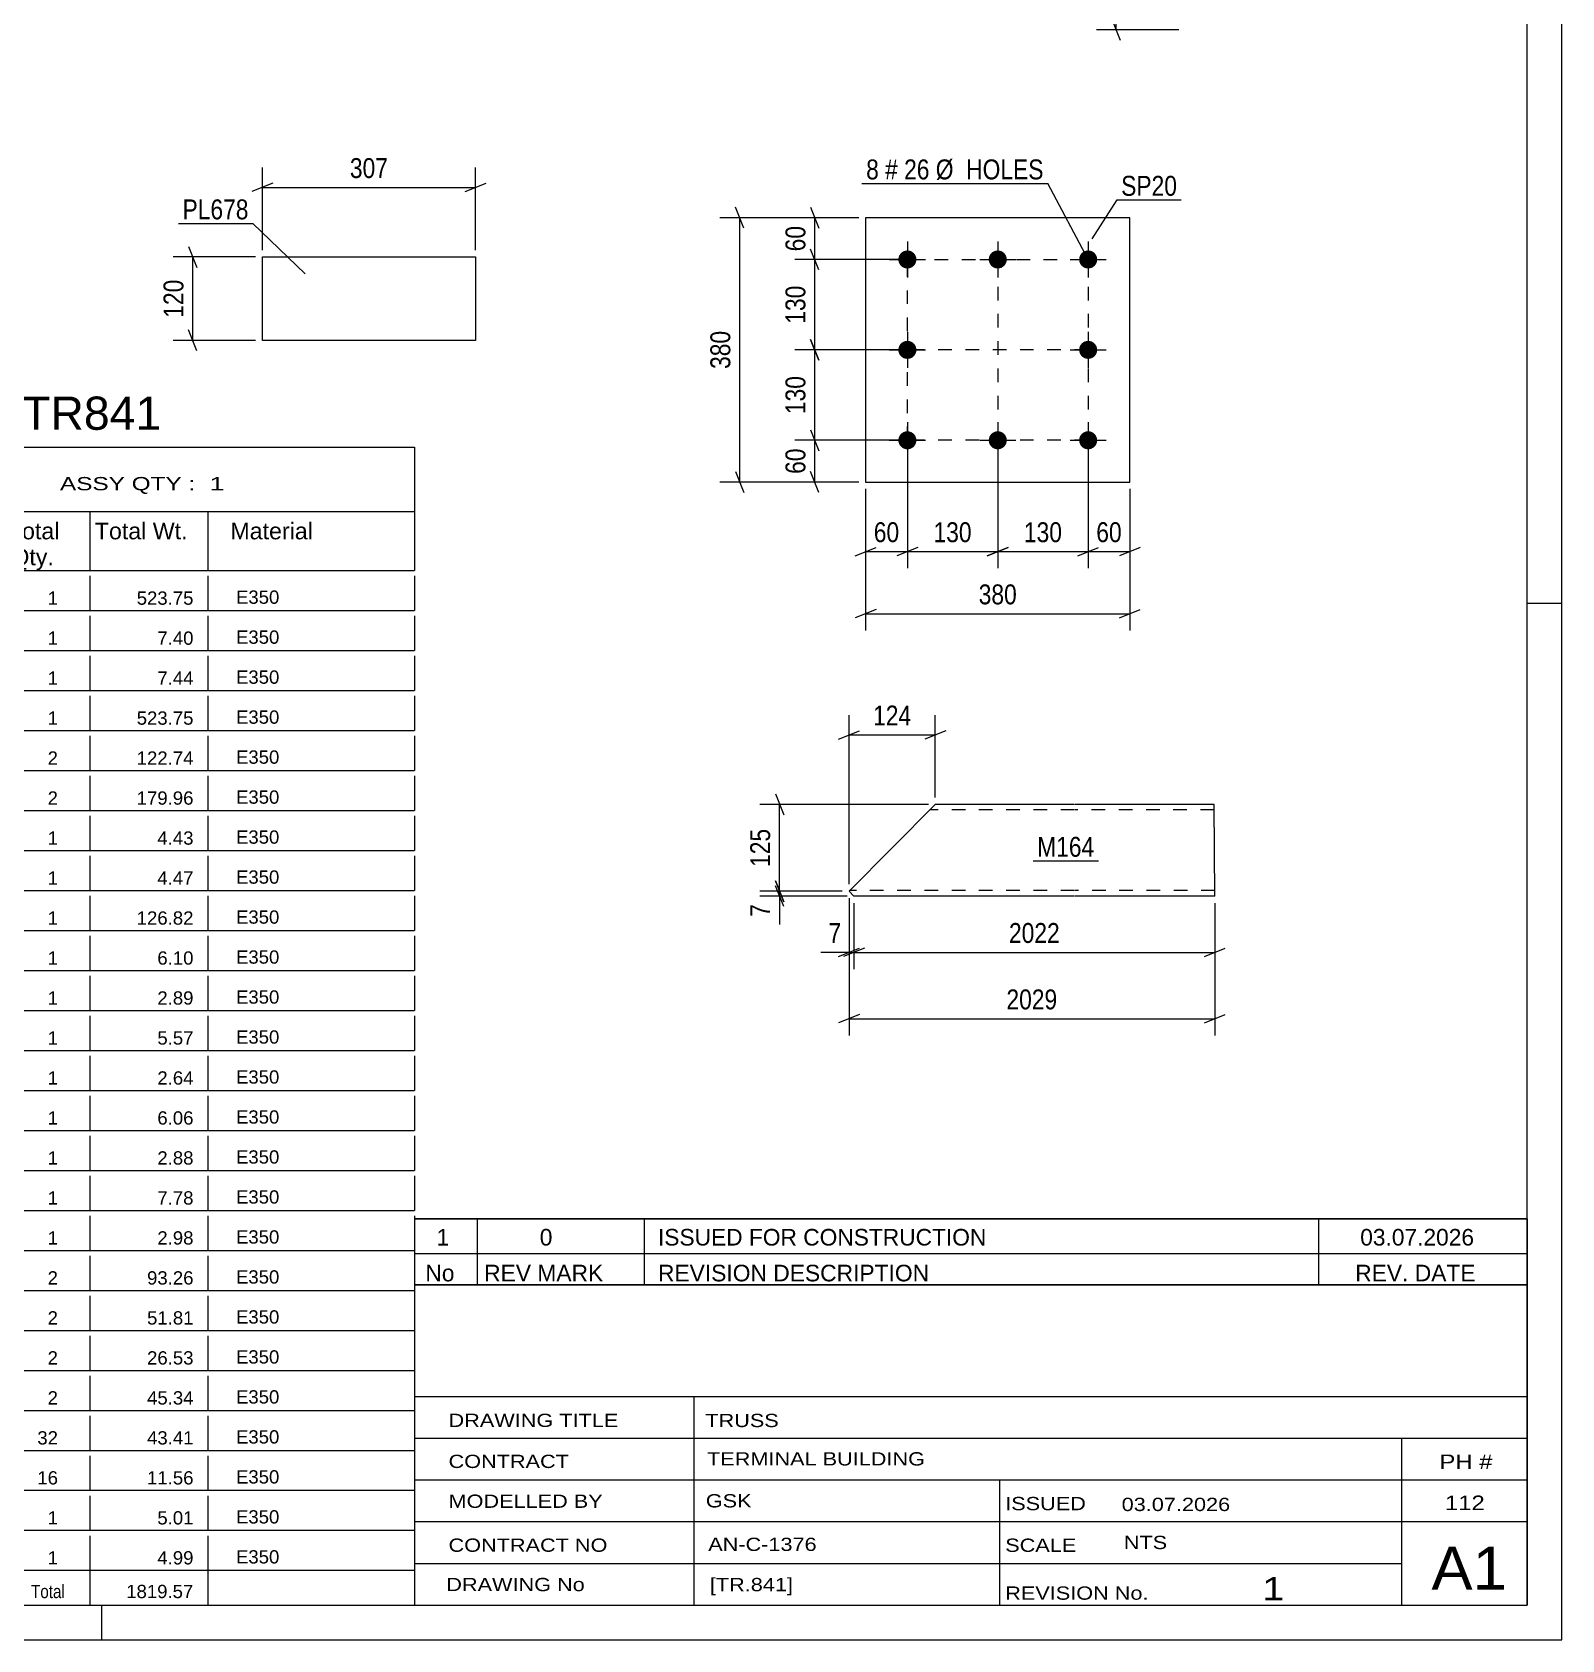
# Model space of a CAD drawing. Header units: millimetres. Extents: x 0 to 841, y 0 to 594.
# Drawn here: x 621 to 841, y 0 to 231.2 of the extents above; entities that cross this region are included whole.
import ezdxf

# ---------------------------------------------------------------- set-up
doc = ezdxf.new("R2010")
doc.units = ezdxf.units.MM
doc.linetypes.add('DXK_LINE_DOT2', pattern=[3.9198, 1.9599, -1.9599])
doc.styles.add('Arial', font='ARIAL.TTF', dxfattribs={"height": 0.2})
doc.styles.add('Arial Bold', font='ARIALBD.TTF', dxfattribs={"height": 0.2})
doc.styles.add('Arial Narrow', font='ARIALN.TTF', dxfattribs={"height": 0.2})

# ---------------------------------------------------------------- blocks, each defined once
blk = doc.blocks.new('Unknown-761545321-1129 - 18537')
at = {"color": 5, "linetype": 'Continuous'}
for p, q in [((841, 0), (841, 594)), ((836, 5), (836, 589)), ((841, 149), (836, 149)), ((5, 5), (836, 5)), ((631, 0), (631, 5)), ((0, 0), (841, 0))]:
    blk.add_line(p, q, dxfattribs=at)
blk = doc.blocks.new('Unknown-761545321-23310 - 18537')
at = {"color": 7, "linetype": 'Continuous'}
for p, q in [((504, 171.5), (676, 171.5)), ((504, 160.25), (504, 171.5)), ((676, 171.5), (676, 160.25)), ((504, 162.25), (676, 162.25)), ((517.5, 162.25), (517.5, 153.75)), ((536, 162.25), (536, 153.75)), ((585.28, 162.25), (585.28, 153.75)), ((599.28, 162.25), (599.28, 153.75)), ((615, 162.25), (615, 153.75)), ((629.28, 162.25), (629.28, 153.75)), ((646.28, 162.25), (646.28, 153.75)), ((504, 160.25), (504, 155.25)), ((676, 160.25), (676, 153.75)), ((504, 155.25), (504, 153.75)), ((504, 153.75), (676, 153.75)), ((504, 152.98), (504, 148)), ((517.5, 152.98), (517.5, 148)), ((536, 152.98), (536, 148)), ((585.28, 152.98), (585.28, 148)), ((599.28, 152.98), (599.28, 148)), ((615, 152.98), (615, 148)), ((629.28, 152.98), (629.28, 148)), ((646.28, 152.98), (646.28, 148)), ((676, 152.98), (676, 148)), ((504, 148), (676, 148)), ((504, 147.23), (504, 142.25)), ((517.5, 147.23), (517.5, 142.25)), ((536, 147.23), (536, 142.25)), ((585.28, 147.23), (585.28, 142.25)), ((599.28, 147.23), (599.28, 142.25)), ((615, 147.23), (615, 142.25)), ((629.28, 147.23), (629.28, 142.25)), ((646.28, 147.23), (646.28, 142.25)), ((676, 147.23), (676, 142.25)), ((504, 142.25), (676, 142.25)), ((504, 141.48), (504, 136.5)), ((517.5, 141.48), (517.5, 136.5)), ((536, 141.48), (536, 136.5)), ((585.28, 141.48), (585.28, 136.5)), ((599.28, 141.48), (599.28, 136.5)), ((615, 141.48), (615, 136.5)), ((629.28, 141.48), (629.28, 136.5)), ((646.28, 141.48), (646.28, 136.5)), ((676, 141.48), (676, 136.5)), ((504, 136.5), (676, 136.5)), ((504, 135.73), (504, 130.75)), ((517.5, 135.73), (517.5, 130.75)), ((536, 135.73), (536, 130.75)), ((585.28, 135.73), (585.28, 130.75)), ((599.28, 135.73), (599.28, 130.75)), ((615, 135.73), (615, 130.75)), ((629.28, 135.73), (629.28, 130.75)), ((646.28, 135.73), (646.28, 130.75)), ((676, 135.73), (676, 130.75)), ((504, 130.75), (676, 130.75)), ((504, 129.98), (504, 125)), ((517.5, 129.98), (517.5, 125)), ((536, 129.98), (536, 125)), ((585.28, 129.98), (585.28, 125)), ((599.28, 129.98), (599.28, 125)), ((615, 129.98), (615, 125)), ((629.28, 129.98), (629.28, 125)), ((646.28, 129.98), (646.28, 125)), ((676, 129.98), (676, 125)), ((504, 125), (676, 125)), ((504, 124.23), (504, 119.25)), ((517.5, 124.23), (517.5, 119.25)), ((536, 124.23), (536, 119.25)), ((585.28, 124.23), (585.28, 119.25)), ((599.28, 124.23), (599.28, 119.25)), ((615, 124.23), (615, 119.25)), ((629.28, 124.23), (629.28, 119.25)), ((646.28, 124.23), (646.28, 119.25)), ((676, 124.23), (676, 119.25)), ((504, 119.25), (676, 119.25)), ((504, 118.48), (504, 113.5)), ((517.5, 118.48), (517.5, 113.5)), ((536, 118.48), (536, 113.5)), ((585.28, 118.48), (585.28, 113.5)), ((599.28, 118.48), (599.28, 113.5)), ((615, 118.48), (615, 113.5)), ((629.28, 118.48), (629.28, 113.5)), ((646.28, 118.48), (646.28, 113.5)), ((676, 118.48), (676, 113.5)), ((504, 113.5), (676, 113.5)), ((504, 112.73), (504, 107.75)), ((517.5, 112.73), (517.5, 107.75)), ((536, 112.73), (536, 107.75)), ((585.28, 112.73), (585.28, 107.75)), ((599.28, 112.73), (599.28, 107.75)), ((615, 112.73), (615, 107.75)), ((629.28, 112.73), (629.28, 107.75)), ((646.28, 112.73), (646.28, 107.75)), ((676, 112.73), (676, 107.75)), ((504, 107.75), (676, 107.75)), ((504, 106.98), (504, 102)), ((517.5, 106.98), (517.5, 102)), ((536, 106.98), (536, 102)), ((585.28, 106.98), (585.28, 102)), ((599.28, 106.98), (599.28, 102)), ((615, 106.98), (615, 102)), ((629.28, 106.98), (629.28, 102)), ((646.28, 106.98), (646.28, 102)), ((676, 106.98), (676, 102)), ((504, 102), (676, 102)), ((504, 101.23), (504, 96.25)), ((517.5, 101.23), (517.5, 96.25)), ((536, 101.23), (536, 96.25)), ((585.28, 101.23), (585.28, 96.25)), ((599.28, 101.23), (599.28, 96.25)), ((615, 101.23), (615, 96.25)), ((629.28, 101.23), (629.28, 96.25)), ((646.28, 101.23), (646.28, 96.25)), ((676, 101.23), (676, 96.25)), ((504, 96.25), (676, 96.25)), ((504, 95.48), (504, 90.5)), ((517.5, 95.48), (517.5, 90.5)), ((536, 95.48), (536, 90.5)), ((585.28, 95.48), (585.28, 90.5)), ((599.28, 95.48), (599.28, 90.5)), ((615, 95.48), (615, 90.5)), ((629.28, 95.48), (629.28, 90.5)), ((646.28, 95.48), (646.28, 90.5)), ((676, 95.48), (676, 90.5)), ((504, 90.5), (676, 90.5)), ((504, 89.73), (504, 84.75)), ((517.5, 89.73), (517.5, 84.75)), ((536, 89.73), (536, 84.75)), ((585.28, 89.73), (585.28, 84.75)), ((599.28, 89.73), (599.28, 84.75)), ((615, 89.73), (615, 84.75)), ((629.28, 89.73), (629.28, 84.75)), ((646.28, 89.73), (646.28, 84.75)), ((676, 89.73), (676, 84.75)), ((504, 84.75), (676, 84.75)), ((504, 83.98), (504, 79)), ((517.5, 83.98), (517.5, 79)), ((536, 83.98), (536, 79)), ((585.28, 83.98), (585.28, 79)), ((599.28, 83.98), (599.28, 79)), ((615, 83.98), (615, 79)), ((629.28, 83.98), (629.28, 79)), ((646.28, 83.98), (646.28, 79)), ((676, 83.98), (676, 79)), ((504, 79), (676, 79)), ((504, 78.23), (504, 73.25)), ((517.5, 78.23), (517.5, 73.25)), ((536, 78.23), (536, 73.25)), ((585.28, 78.23), (585.28, 73.25)), ((599.28, 78.23), (599.28, 73.25)), ((615, 78.23), (615, 73.25)), ((629.28, 78.23), (629.28, 73.25)), ((646.28, 78.23), (646.28, 73.25)), ((676, 78.23), (676, 73.25)), ((504, 73.25), (676, 73.25)), ((504, 72.48), (504, 67.5)), ((517.5, 72.48), (517.5, 67.5)), ((536, 72.48), (536, 67.5)), ((585.28, 72.48), (585.28, 67.5)), ((599.28, 72.48), (599.28, 67.5)), ((615, 72.48), (615, 67.5)), ((629.28, 72.48), (629.28, 67.5)), ((646.28, 72.48), (646.28, 67.5)), ((676, 72.48), (676, 67.5)), ((504, 67.5), (676, 67.5)), ((504, 66.73), (504, 61.75)), ((517.5, 66.73), (517.5, 61.75)), ((536, 66.73), (536, 61.75)), ((585.28, 66.73), (585.28, 61.75)), ((599.28, 66.73), (599.28, 61.75)), ((615, 66.73), (615, 61.75)), ((629.28, 66.73), (629.28, 61.75)), ((646.28, 66.73), (646.28, 61.75)), ((676, 66.73), (676, 61.75)), ((504, 61.75), (676, 61.75)), ((504, 60.98), (504, 56)), ((517.5, 60.98), (517.5, 56)), ((536, 60.98), (536, 56)), ((585.28, 60.98), (585.28, 56)), ((599.28, 60.98), (599.28, 56)), ((615, 60.98), (615, 56)), ((629.28, 60.98), (629.28, 56)), ((646.28, 60.98), (646.28, 56)), ((676, 60.98), (676, 56)), ((504, 56), (676, 56)), ((504, 55.23), (504, 50.25)), ((517.5, 55.23), (517.5, 50.25)), ((536, 55.23), (536, 50.25)), ((585.28, 55.23), (585.28, 50.25)), ((599.28, 55.23), (599.28, 50.25)), ((615, 55.23), (615, 50.25)), ((629.28, 55.23), (629.28, 50.25)), ((646.28, 55.23), (646.28, 50.25)), ((676, 55.23), (676, 50.25)), ((504, 50.25), (676, 50.25)), ((504, 49.48), (504, 44.5)), ((517.5, 49.48), (517.5, 44.5)), ((536, 49.48), (536, 44.5)), ((585.28, 49.48), (585.28, 44.5)), ((599.28, 49.48), (599.28, 44.5)), ((615, 49.48), (615, 44.5)), ((629.28, 49.48), (629.28, 44.5)), ((646.28, 49.48), (646.28, 44.5)), ((676, 49.48), (676, 44.5)), ((504, 44.5), (676, 44.5)), ((504, 43.73), (504, 38.75)), ((517.5, 43.73), (517.5, 38.75)), ((536, 43.73), (536, 38.75)), ((585.28, 43.73), (585.28, 38.75)), ((599.28, 43.73), (599.28, 38.75)), ((615, 43.73), (615, 38.75)), ((629.28, 43.73), (629.28, 38.75)), ((646.28, 43.73), (646.28, 38.75)), ((676, 43.73), (676, 38.75)), ((504, 38.75), (676, 38.75)), ((504, 37.98), (504, 33)), ((517.5, 37.98), (517.5, 33)), ((536, 37.98), (536, 33)), ((585.28, 37.98), (585.28, 33)), ((599.28, 37.98), (599.28, 33)), ((615, 37.98), (615, 33)), ((629.28, 37.98), (629.28, 33)), ((646.28, 37.98), (646.28, 33)), ((676, 37.98), (676, 33)), ((504, 33), (676, 33)), ((504, 32.23), (504, 27.25)), ((517.5, 32.23), (517.5, 27.25)), ((536, 32.23), (536, 27.25)), ((585.28, 32.23), (585.28, 27.25)), ((599.28, 32.23), (599.28, 27.25)), ((615, 32.23), (615, 27.25)), ((629.28, 32.23), (629.28, 27.25)), ((646.28, 32.23), (646.28, 27.25)), ((676, 32.23), (676, 27.25)), ((504, 27.25), (676, 27.25)), ((504, 26.48), (504, 21.5)), ((517.5, 26.48), (517.5, 21.5)), ((536, 26.48), (536, 21.5)), ((585.28, 26.48), (585.28, 21.5)), ((599.28, 26.48), (599.28, 21.5)), ((615, 26.48), (615, 21.5)), ((629.28, 26.48), (629.28, 21.5)), ((646.28, 26.48), (646.28, 21.5)), ((676, 26.48), (676, 21.5)), ((504, 21.5), (676, 21.5)), ((504, 20.73), (504, 15.75)), ((517.5, 20.73), (517.5, 15.75)), ((536, 20.73), (536, 15.75)), ((585.28, 20.73), (585.28, 15.75)), ((599.28, 20.73), (599.28, 15.75)), ((615, 20.73), (615, 15.75)), ((629.28, 20.73), (629.28, 15.75)), ((646.28, 20.73), (646.28, 15.75)), ((676, 20.73), (676, 15.75)), ((504, 15.75), (676, 15.75)), ((504, 14.98), (504, 10)), ((517.5, 14.98), (517.5, 10)), ((536, 14.98), (536, 10)), ((585.28, 14.98), (585.28, 10)), ((599.28, 14.98), (599.28, 10)), ((615, 14.98), (615, 10)), ((629.28, 14.98), (629.28, 10)), ((646.28, 14.98), (646.28, 10)), ((676, 14.98), (676, 10)), ((504, 10), (676, 10)), ((504, 10), (676, 10)), ((504, 10), (504, 5)), ((629.28, 10), (629.28, 5)), ((646.28, 10), (646.28, 5)), ((676, 10), (676, 5)), ((504, 5), (676, 5))]:
    blk.add_line(p, q, dxfattribs=at)
at = {"color": 7}
for s, height, style, p in [('BILL OF MATERIALS', 3.3405, 'Arial Bold', (506.15, 165.81)), ('Profile Size', 2.3877, 'Arial', (539.81, 158.58)), ('Mark', 2.388, 'Arial', (505.84, 154.75))]:
    blk.add_text(s, height=height, dxfattribs=dict(at, style=style)).set_placement(p)
at = {"color": 7, "linetype": 'Continuous', "style": 'Arial Narrow'}
for s, height, width, p in [("ASSEMBLY MK'D :", 1.9089, 1.6, (561.5, 165.3)), ('TR841', 1.909, 1.794707, (594, 165.3)), ('ASSY QTY :', 1.909, 1.6, (625, 165.3)), ('1', 1.91, 1.794707, (646.5, 165.3))]:
    blk.add_text(s, height=height, dxfattribs=dict(at, width=width)).set_placement(p)
at = {"color": 7, "linetype": 'Continuous'}
for s, height, style, p in [('Item', 2.388, 'Arial', (505.75, 158.25)), ('Qty./', 2.388, 'Arial', (518.5, 158.25)), ('Length', 2.388, 'Arial', (586.5, 158.25)), ('Wt./Item', 2.388, 'Arial', (600.5, 158.25)), ('Total', 2.388, 'Arial', (617.5, 158.25)), ('Total Wt.', 2.388, 'Arial', (630, 158.25)), ('Material', 2.388, 'Arial', (649.5, 158.25)), ('Assembly', 2.388, 'Arial', (518.5, 154.52)), ('Qty.', 2.388, 'Arial', (618, 154.52)), ('TR841', 1.91, 'Arial', (506.5, 148.84)), ('1', 1.91, 'Arial', (521.31, 148.84)), ('RHS300*200*10', 1.9102, 'Arial', (540.21, 148.94)), ('6950.03', 1.91, 'Arial', (588.45, 148.81)), ('523.75', 1.91, 'Arial', (601.9, 148.84)), ('1', 1.91, 'Arial', (623.22, 148.84)), ('523.75', 1.91, 'Arial', (636.03, 148.84)), ('E350', 1.91, 'Arial', (650.31, 148.98)), ('BC46', 1.91, 'Arial', (506.5, 143.09)), ('1', 1.91, 'Arial', (521.31, 143.09)), ('SHS150*6', 1.91, 'Arial', (540.21, 143.19)), ('300.00', 1.91, 'Arial', (589.93, 143.06)), ('7.40', 1.91, 'Arial', (603.39, 143.09)), ('1', 1.91, 'Arial', (623.22, 143.09)), ('7.40', 1.91, 'Arial', (639, 143.09)), ('E350', 1.91, 'Arial', (650.31, 143.23)), ('BC68', 1.91, 'Arial', (506.5, 137.34)), ('1', 1.91, 'Arial', (521.31, 137.34)), ('SHS150*6', 1.91, 'Arial', (540.21, 137.44)), ('300.00', 1.91, 'Arial', (589.93, 137.31)), ('7.44', 1.91, 'Arial', (603.39, 137.34)), ('1', 1.91, 'Arial', (623.22, 137.34)), ('7.44', 1.91, 'Arial', (639, 137.34)), ('E350', 1.91, 'Arial', (650.31, 137.48)), ('BC424', 1.91, 'Arial', (506.5, 131.59)), ('1', 1.91, 'Arial', (521.31, 131.59)), ('RHS300*200*10', 1.9102, 'Arial', (540.21, 131.69)), ('6950.04', 1.91, 'Arial', (588.45, 131.56)), ('523.75', 1.91, 'Arial', (601.9, 131.59)), ('1', 1.91, 'Arial', (623.22, 131.59)), ('523.75', 1.91, 'Arial', (636.03, 131.59)), ('E350', 1.91, 'Arial', (650.31, 131.73)), ('M164', 1.91, 'Arial', (506.5, 125.84)), ('2', 1.91, 'Arial', (521.31, 125.84)), ('SHS132*8', 1.91, 'Arial', (540.21, 125.94)), ('2029.56', 1.91, 'Arial', (588.45, 125.81)), ('61.38', 1.91, 'Arial', (602.64, 125.84)), ('2', 1.91, 'Arial', (623.22, 125.84)), ('122.74', 1.91, 'Arial', (636.03, 125.84)), ('E350', 1.91, 'Arial', (650.31, 125.98)), ('M763', 1.91, 'Arial', (506.5, 120.09)), ('2', 1.91, 'Arial', (521.31, 120.09)), ('SHS132*8', 1.91, 'Arial', (540.21, 120.19)), ('2888.78', 1.91, 'Arial', (588.45, 120.06)), ('89.98', 1.91, 'Arial', (602.64, 120.09)), ('2', 1.91, 'Arial', (623.22, 120.09)), ('179.96', 1.91, 'Arial', (636.03, 120.09)), ('E350', 1.91, 'Arial', (650.31, 120.23)), ('M1496', 1.91, 'Arial', (506.5, 114.34)), ('1', 1.91, 'Arial', (521.31, 114.34)), ('RHS100*100*6', 1.9102, 'Arial', (540.21, 114.44)), ('267.09', 1.91, 'Arial', (589.93, 114.31)), ('4.43', 1.91, 'Arial', (603.39, 114.34)), ('1', 1.91, 'Arial', (623.22, 114.34)), ('4.43', 1.91, 'Arial', (639, 114.34)), ('E350', 1.91, 'Arial', (650.31, 114.48)), ('M1498', 1.91, 'Arial', (506.5, 108.59)), ('1', 1.91, 'Arial', (521.31, 108.59)), ('RHS100*100*6', 1.9102, 'Arial', (540.21, 108.69)), ('270.50', 1.91, 'Arial', (589.93, 108.56)), ('4.47', 1.91, 'Arial', (603.39, 108.59)), ('1', 1.91, 'Arial', (623.22, 108.59)), ('4.47', 1.91, 'Arial', (639, 108.59)), ('E350', 1.91, 'Arial', (650.31, 108.73)), ('M1637', 1.91, 'Arial', (506.5, 102.84)), ('1', 1.91, 'Arial', (521.31, 102.84)), ('SHS132*8', 1.91, 'Arial', (540.21, 102.94)), ('4189.32', 1.91, 'Arial', (588.45, 102.81)), ('126.82', 1.91, 'Arial', (601.9, 102.84)), ('1', 1.91, 'Arial', (623.22, 102.84)), ('126.82', 1.91, 'Arial', (636.03, 102.84)), ('E350', 1.91, 'Arial', (650.31, 102.98)), ('PL677', 1.91, 'Arial', (506.5, 97.09)), ('1', 1.91, 'Arial', (521.31, 97.09)), ('PL12*211', 1.91, 'Arial', (540.21, 97.19)), ('306.69', 1.91, 'Arial', (589.93, 97.06)), ('6.10', 1.91, 'Arial', (603.39, 97.09)), ('1', 1.91, 'Arial', (623.22, 97.09)), ('6.10', 1.91, 'Arial', (639, 97.09)), ('E350', 1.91, 'Arial', (650.31, 97.23)), ('PL678', 1.91, 'Arial', (506.5, 91.34)), ('1', 1.91, 'Arial', (521.31, 91.34)), ('PL10*120', 1.91, 'Arial', (540.21, 91.44)), ('306.69', 1.91, 'Arial', (589.93, 91.31)), ('2.89', 1.91, 'Arial', (603.39, 91.34)), ('1', 1.91, 'Arial', (623.22, 91.34)), ('2.89', 1.91, 'Arial', (639, 91.34)), ('E350', 1.91, 'Arial', (650.31, 91.48)), ('PL691', 1.91, 'Arial', (506.5, 85.59)), ('1', 1.91, 'Arial', (521.31, 85.59)), ('PL12*211', 1.91, 'Arial', (540.21, 85.69)), ('280.24', 1.91, 'Arial', (589.93, 85.56)), ('5.57', 1.91, 'Arial', (603.39, 85.59)), ('1', 1.91, 'Arial', (623.22, 85.59)), ('5.57', 1.91, 'Arial', (639, 85.59)), ('E350', 1.91, 'Arial', (650.31, 85.73)), ('PL692', 1.91, 'Arial', (506.5, 79.84)), ('1', 1.91, 'Arial', (521.31, 79.84)), ('PL10*120', 1.91, 'Arial', (540.21, 79.94)), ('280.24', 1.91, 'Arial', (589.93, 79.81)), ('2.64', 1.91, 'Arial', (603.39, 79.84)), ('1', 1.91, 'Arial', (623.22, 79.84)), ('2.64', 1.91, 'Arial', (639, 79.84)), ('E350', 1.91, 'Arial', (650.31, 79.98)), ('PL698', 1.91, 'Arial', (506.5, 74.09)), ('1', 1.91, 'Arial', (521.31, 74.09)), ('PL12*211', 1.91, 'Arial', (540.21, 74.19)), ('305.27', 1.91, 'Arial', (589.93, 74.06)), ('6.06', 1.91, 'Arial', (603.39, 74.09)), ('1', 1.91, 'Arial', (623.22, 74.09)), ('6.06', 1.91, 'Arial', (639, 74.09)), ('E350', 1.91, 'Arial', (650.31, 74.23)), ('PL699', 1.91, 'Arial', (506.5, 68.34)), ('1', 1.91, 'Arial', (521.31, 68.34)), ('PL10*120', 1.91, 'Arial', (540.21, 68.44)), ('305.27', 1.91, 'Arial', (589.93, 68.31)), ('2.88', 1.91, 'Arial', (603.39, 68.34)), ('1', 1.91, 'Arial', (623.22, 68.34)), ('2.88', 1.91, 'Arial', (639, 68.34)), ('E350', 1.91, 'Arial', (650.31, 68.48)), ('PL700', 1.91, 'Arial', (506.5, 62.59)), ('1', 1.91, 'Arial', (521.31, 62.59)), ('PL12*261', 1.91, 'Arial', (540.21, 62.69)), ('316.70', 1.91, 'Arial', (589.93, 62.56)), ('7.78', 1.91, 'Arial', (603.39, 62.59)), ('1', 1.91, 'Arial', (623.22, 62.59)), ('7.78', 1.91, 'Arial', (639, 62.59)), ('E350', 1.91, 'Arial', (650.31, 62.73)), ('PL701', 1.91, 'Arial', (506.5, 56.84)), ('1', 1.91, 'Arial', (521.31, 56.84)), ('PL10*120', 1.91, 'Arial', (540.21, 56.94)), ('316.70', 1.91, 'Arial', (589.93, 56.81)), ('2.98', 1.91, 'Arial', (603.39, 56.84)), ('1', 1.91, 'Arial', (623.22, 56.84)), ('2.98', 1.91, 'Arial', (639, 56.84)), ('E350', 1.91, 'Arial', (650.31, 56.98)), ('SP5', 1.91, 'Arial', (506.5, 51.09)), ('2', 1.91, 'Arial', (521.31, 51.09)), ('PL25*440', 1.91, 'Arial', (540.21, 51.19)), ('540.00', 1.91, 'Arial', (589.93, 51.06)), ('46.63', 1.91, 'Arial', (602.64, 51.09)), ('2', 1.91, 'Arial', (623.22, 51.09)), ('93.26', 1.91, 'Arial', (637.52, 51.09)), ('E350', 1.91, 'Arial', (650.31, 51.23)), ('SP6', 1.91, 'Arial', (506.5, 45.34)), ('2', 1.91, 'Arial', (521.31, 45.34)), ('PL25*300', 1.91, 'Arial', (540.21, 45.44)), ('440.00', 1.91, 'Arial', (589.93, 45.3)), ('25.91', 1.91, 'Arial', (602.64, 45.34)), ('2', 1.91, 'Arial', (623.22, 45.34)), ('51.81', 1.91, 'Arial', (637.52, 45.34)), ('E350', 1.91, 'Arial', (650.31, 45.48)), ('PL16*325', 1.91, 'Arial', (540.21, 39.69)), ('E350', 1.91, 'Arial', (650.31, 39.73)), ('SP19', 1.91, 'Arial', (506.5, 39.59)), ('2', 1.91, 'Arial', (521.31, 39.59)), ('325.00', 1.91, 'Arial', (589.93, 39.55)), ('13.27', 1.91, 'Arial', (602.64, 39.59)), ('2', 1.91, 'Arial', (623.22, 39.59)), ('26.53', 1.91, 'Arial', (637.52, 39.59)), ('SP20', 1.91, 'Arial', (506.5, 33.84)), ('2', 1.91, 'Arial', (521.31, 33.84)), ('PL20*380', 1.91, 'Arial', (540.21, 33.94)), ('380.00', 1.91, 'Arial', (589.93, 33.8)), ('22.67', 1.91, 'Arial', (602.64, 33.84)), ('2', 1.91, 'Arial', (623.22, 33.84)), ('45.34', 1.91, 'Arial', (637.52, 33.84)), ('E350', 1.91, 'Arial', (650.31, 33.98)), ('PL12*120', 1.91, 'Arial', (540.21, 28.19)), ('E350', 1.91, 'Arial', (650.31, 28.23)), ('ST5', 1.91, 'Arial', (506.5, 28.09)), ('32', 1.91, 'Arial', (521.31, 28.09)), ('120.00', 1.91, 'Arial', (589.93, 28.05)), ('1.36', 1.91, 'Arial', (603.39, 28.09)), ('32', 1.91, 'Arial', (621.74, 28.09)), ('43.41', 1.91, 'Arial', (637.52, 28.09)), ('ST26', 1.91, 'Arial', (506.5, 22.34)), ('16', 1.91, 'Arial', (521.31, 22.34)), ('PL8*100', 1.91, 'Arial', (540.21, 22.44)), ('115.00', 1.91, 'Arial', (589.93, 22.3)), ('0.72', 1.91, 'Arial', (603.39, 22.34)), ('16', 1.91, 'Arial', (621.74, 22.34)), ('11.56', 1.91, 'Arial', (637.52, 22.34)), ('E350', 1.91, 'Arial', (650.31, 22.48)), ('TC367', 1.91, 'Arial', (506.5, 16.59)), ('1', 1.91, 'Arial', (521.31, 16.59)), ('SHS100*6', 1.91, 'Arial', (540.21, 16.69)), ('5.01', 1.91, 'Arial', (603.39, 16.59)), ('1', 1.91, 'Arial', (623.22, 16.59)), ('5.01', 1.91, 'Arial', (639, 16.59)), ('E350', 1.91, 'Arial', (650.31, 16.73)), ('300.00', 1.91, 'Arial', (589.93, 16.55)), ('TC573', 1.91, 'Arial', (506.5, 10.84)), ('1', 1.91, 'Arial', (521.31, 10.84)), ('SHS100*6', 1.91, 'Arial', (540.21, 10.94)), ('300.00', 1.91, 'Arial', (589.93, 10.8)), ('4.99', 1.91, 'Arial', (603.39, 10.84)), ('1', 1.91, 'Arial', (623.22, 10.84)), ('4.99', 1.91, 'Arial', (639, 10.84)), ('E350', 1.91, 'Arial', (650.31, 10.98)), ('Total', 1.909, 'Arial Narrow', (620.83, 6)), ('1819.57', 1.91, 'Arial', (634.52, 6))]:
    blk.add_text(s, height=height, dxfattribs=dict(at, style=style)).set_placement(p)
blk = doc.blocks.new('Unknown-761545321-23311 - 18537')
at = {"color": 2, "linetype": 'Continuous'}
blk.add_line((530, 171.5), (647.5, 171.5), dxfattribs=at)
at = {"color": 7, "style": 'Arial'}
blk.add_text('ONE-TRUSS MARKED AS TR841', height=4.7754, dxfattribs=at).set_placement((537.26, 174))
blk = doc.blocks.new('Unknown-761545321-23312 - 18537')
at = {"color": 7, "linetype": 'Continuous'}
for p, q in [((676, 51.05), (676, 5)), ((676, 51.05), (836, 51.05)), ((836, 51), (836, 5)), ((676, 35), (836, 35)), ((716.14, 35), (716.14, 5)), ((676, 29), (836, 29)), ((818, 5.05), (818, 29.05)), ((676, 23), (836, 23)), ((760.14, 23), (760.14, 5)), ((676, 17), (836, 17)), ((676, 11), (818, 11)), ((676, 5), (836, 5))]:
    blk.add_line(p, q, dxfattribs=at)
at = {"color": 7, "style": 'Arial Narrow'}
for s, height, width, p in [('DRAWING TITLE', 1.9089, 1.425378, (680.88, 30.61)), ('TRUSS', 1.909, 1.425378, (717.81, 30.59)), ('CONTRACT', 1.909, 1.425378, (680.88, 24.71)), ('TERMINAL BUILDING', 1.9089, 1.425378, (718.06, 25.07)), ('MODELLED BY', 1.9089, 1.425378, (680.88, 18.98)), ('GSK', 1.909, 1.425378, (717.88, 19.04)), ('ISSUED', 1.909, 1.425378, (760.94, 18.64)), ('03.07.2026', 1.909, 1.425378, (777.69, 18.52)), ('CONTRACT NO', 1.9089, 1.425378, (680.88, 12.66)), ('AN-C-1376', 1.909, 1.425378, (718.23, 12.78)), ('SCALE', 1.909, 1.425378, (760.94, 12.65)), ('A1', 6.204, 1.25, (822.24, 7.2)), ('DRAWING No', 1.909, 1.425378, (680.56, 7)), ('[TR.841]', 1.909, 1.425378, (718.46, 6.99)), ('REVISION No.', 1.9089, 1.425378, (760.94, 5.77)), ('1', 3.34, 1.5, (797.91, 5.68))]:
    blk.add_text(s, height=height, dxfattribs=dict(at, width=width)).set_placement(p)
at = {"color": 7, "linetype": 'Continuous', "style": 'Arial Narrow'}
for s, height, width, p in [('PH #', 2.1, 1.42538, (823.4, 24.55)), ('112', 2.1, 1.42538, (824.19, 18.65)), ('NTS', 1.909, 1.425378, (778, 13.05))]:
    blk.add_text(s, height=height, dxfattribs=dict(at, width=width)).set_placement(p)
blk = doc.blocks.new('Unknown-761545321-23313 - 18537')
at = {"color": 7, "linetype": 'Continuous'}
for p, q in [((676, 60.55), (836, 60.55)), ((836, 60.55), (676, 60.55)), ((676, 60.55), (676, 55.55)), ((685, 60.55), (685, 55.55)), ((709, 60.55), (709, 55.55)), ((806, 60.55), (806, 55.55)), ((836, 60.55), (836, 55.55)), ((676, 55.55), (836, 55.55)), ((676, 55.55), (676, 51.05)), ((676, 55.55), (836, 55.55)), ((685, 55.55), (685, 51.05)), ((709, 55.55), (709, 51.05)), ((806, 55.55), (806, 51.05)), ((836, 55.55), (836, 51.05)), ((836, 51.05), (676, 51.05))]:
    blk.add_line(p, q, dxfattribs=at)
at = {"color": 7, "linetype": 'Continuous', "style": 'Arial Narrow'}
for s, height, width, p in [('1', 2.39, 1.196471, (679.16, 56.7)), ('0', 2.39, 1.196471, (694, 56.7)), ('ISSUED FOR CONSTRUCTION', 2.3861, 1.196471, (711, 56.7)), ('03.07.2026', 2.386, 1.196471, (812, 56.7)), ('No', 2.386, 1.2, (677.54, 51.55)), ('REV MARK', 2.386, 1.2, (686, 51.55)), ('REVISION DESCRIPTION', 2.3861, 1.2, (711, 51.55)), ('REV. DATE', 2.386, 1.2, (811.28, 51.55))]:
    blk.add_text(s, height=height, dxfattribs=dict(at, width=width)).set_placement(p)
blk = doc.blocks.new('Part-761545321-18500 - 18499')
at = {"color": 2, "linetype": 'Continuous'}
for p, q in [((750.89, 120.13), (738.48, 107.64)), ((770.89, 120.13), (750.89, 120.13)), ((790.99, 120.13), (770.99, 120.13)), ((791.08, 106.93), (790.99, 120.13)), ((739.19, 106.93), (738.48, 107.64)), ((770.89, 106.93), (739.19, 106.93)), ((791.08, 106.93), (770.99, 106.93))]:
    blk.add_line(p, q, dxfattribs=at)
at = {"color": 7, "linetype": 'DXK_LINE_DOT2'}
for p, q in [((770.89, 119.33), (750.1, 119.33)), ((791, 119.33), (770.99, 119.33)), ((738.57, 107.73), (738.63, 107.79)), ((770.89, 107.73), (738.57, 107.73)), ((791.07, 107.73), (770.99, 107.73)), ((791.07, 107.73), (791.07, 107.79))]:
    blk.add_line(p, q, dxfattribs=at)
blk = doc.blocks.new('Part-761545321-18543 - 18542')
at = {"color": 2, "linetype": 'Continuous'}
for p, q in [((740.87, 204.49), (740.87, 166.49)), ((778.87, 204.49), (740.87, 204.49)), ((778.87, 166.49), (778.87, 204.49)), ((740.87, 166.49), (778.87, 166.49))]:
    blk.add_line(p, q, dxfattribs=at)
blk = doc.blocks.new('Bolt-761545321-18544 - 18542')
at = {"linetype": 'Continuous'}
for points in [[(746.87, 199.79, -1), (746.87, 197.19, -1)], [(759.87, 199.79, -1), (759.87, 197.19, -1)], [(772.87, 199.79, -1), (772.87, 197.19, -1)], [(746.87, 186.79, -1), (746.87, 184.19, -1)], [(772.87, 186.79, -1), (772.87, 184.19, -1)], [(746.87, 173.79, -1), (746.87, 171.19, -1)], [(759.87, 173.79, -1), (759.87, 171.19, -1)], [(772.87, 173.79, -1), (772.87, 171.19, -1)]]:
    blk.add_hatch(color=1, dxfattribs=at).paths.add_polyline_path(points)
at = {"color": 1, "linetype": 'Continuous'}
for p, q in [((746.87, 201.09), (746.87, 195.89)), ((759.87, 201.09), (759.87, 195.89)), ((772.87, 201.09), (772.87, 195.89)), ((744.27, 198.49), (749.47, 198.49)), ((757.27, 198.49), (762.47, 198.49)), ((770.27, 198.49), (775.47, 198.49)), ((746.87, 188.09), (746.87, 182.89)), ((772.87, 188.09), (772.87, 182.89)), ((744.27, 185.49), (749.47, 185.49)), ((770.27, 185.49), (775.47, 185.49)), ((746.87, 175.09), (746.87, 169.89)), ((759.87, 175.09), (759.87, 169.89)), ((772.87, 175.09), (772.87, 169.89)), ((744.27, 172.49), (749.47, 172.49)), ((757.27, 172.49), (762.47, 172.49)), ((770.27, 172.49), (775.47, 172.49))]:
    blk.add_line(p, q, dxfattribs=at)
blk = doc.blocks.new('Part-761545321-7638 - 7637')
at = {"color": 2, "linetype": 'Continuous'}
for p, q in [((654.1, 186.85), (654.1, 198.85)), ((654.1, 198.85), (684.77, 198.85)), ((684.77, 198.85), (684.77, 186.85)), ((684.77, 186.85), (654.1, 186.85))]:
    blk.add_line(p, q, dxfattribs=at)
blk = doc.blocks.new('Rectangle-761545321-19270 - 18542')
at = {"color": 1, "linetype": 'DXK_LINE_DOT2'}
blk.add_lwpolyline([(746.87, 198.49), (772.87, 198.49), (772.87, 172.49), (746.87, 172.49), (746.87, 198.49)], close=True, dxfattribs=at)
blk = doc.blocks.new('Line-761545321-19280 - 18542')
at = {"color": 1, "linetype": 'DXK_LINE_DOT2'}
blk.add_line((759.87, 198.49), (759.87, 172.19), dxfattribs=at)
blk = doc.blocks.new('Line-761545321-19290 - 18542')
at = {"color": 1, "linetype": 'DXK_LINE_DOT2'}
blk.add_line((772.87, 185.49), (746.87, 185.49), dxfattribs=at)
blk = doc.blocks.new('StraightDimension-761545321-19317 - 18499')
at = {"color": 7, "linetype": 'Continuous'}
for p, q in [((727.88, 109.14), (729.08, 106.14)), ((737.48, 107.64), (725.63, 107.64)), ((738.19, 106.93), (725.63, 106.93)), ((729.08, 105.43), (727.88, 108.43)), ((728.48, 106.93), (728.48, 107.64))]:
    blk.add_line(p, q, dxfattribs=at)
at = {"color": 0}
blk.add_wipeout([(727.73, 106.4), (723.53, 106.4), (723.53, 103.37), (727.73, 103.37)], dxfattribs=at)
at = {"color": 7, "linetype": 'Continuous'}
blk.add_line((728.48, 106.93), (728.48, 102.85), dxfattribs=at)
blk.add_line((728.48, 106.93), (728.48, 102.85), dxfattribs=at)
at = {"color": 3, "style": 'Arial Narrow'}
blk.add_text('7', height=2.86, rotation=90.0002, dxfattribs=at).set_placement((727.13, 103.97))
blk = doc.blocks.new('StraightDimension-761545321-19316 - 18499')
at = {"color": 7, "linetype": 'Continuous'}
for p, q in [((727.88, 121.63), (729.08, 118.63)), ((749.89, 120.13), (725.63, 120.13)), ((728.48, 107.64), (728.48, 120.13)), ((729.08, 106.14), (727.88, 109.14)), ((737.48, 107.64), (725.63, 107.64))]:
    blk.add_line(p, q, dxfattribs=at)
at = {"color": 0}
blk.add_wipeout([(727.73, 117.22), (723.53, 117.22), (723.53, 110.54), (727.73, 110.54)], dxfattribs=at)
at = {"color": 3, "style": 'Arial Narrow'}
blk.add_text('125', height=2.863, rotation=90.0002, dxfattribs=at).set_placement((727.13, 111.14))
blk = doc.blocks.new('StraightDimension-761545321-18661 - 18499')
at = {"color": 7, "linetype": 'Continuous'}
for p, q in [((738.48, 108.64), (738.48, 132.98)), ((750.89, 121.13), (750.89, 132.98)), ((736.98, 129.53), (739.98, 130.73)), ((738.48, 130.13), (750.89, 130.13)), ((752.39, 130.73), (749.39, 129.53))]:
    blk.add_line(p, q, dxfattribs=at)
at = {"color": 0}
blk.add_wipeout([(748.03, 130.88), (748.03, 135.08), (741.34, 135.08), (741.34, 130.88)], dxfattribs=at)
at = {"color": 3, "style": 'Arial Narrow'}
blk.add_text('124', height=2.863, dxfattribs=at).set_placement((741.94, 131.48))
blk = doc.blocks.new('StraightDimension-761545321-19352 - 18499')
at = {"color": 7, "linetype": 'Continuous'}
for p, q in [((739.19, 105.93), (739.19, 96.46)), ((791.08, 105.93), (791.08, 96.46)), ((740.69, 99.46), (737.69, 98.26)), ((789.58, 98.26), (792.58, 99.46)), ((739.19, 98.86), (791.08, 98.86))]:
    blk.add_line(p, q, dxfattribs=at)
at = {"color": 0}
blk.add_wipeout([(769.39, 99.61), (769.39, 103.81), (760.88, 103.81), (760.88, 99.61)], dxfattribs=at)
at = {"color": 3, "style": 'Arial Narrow'}
blk.add_text('2022', height=2.863, dxfattribs=at).set_placement((761.48, 100.21))
blk = doc.blocks.new('StraightDimension-761545321-19353 - 18499')
at = {"color": 7, "linetype": 'Continuous'}
for p, q in [((738.48, 106.64), (738.48, 96.46)), ((739.19, 105.93), (739.19, 96.46)), ((736.98, 98.26), (739.98, 99.46)), ((740.69, 99.46), (737.69, 98.26)), ((738.48, 98.86), (739.19, 98.86))]:
    blk.add_line(p, q, dxfattribs=at)
at = {"color": 0}
blk.add_wipeout([(737.95, 99.61), (737.95, 103.81), (734.93, 103.81), (734.93, 99.61)], dxfattribs=at)
at = {"color": 7, "linetype": 'Continuous'}
blk.add_line((738.48, 98.86), (734.4, 98.86), dxfattribs=at)
blk.add_line((738.48, 98.86), (734.4, 98.86), dxfattribs=at)
at = {"color": 3, "style": 'Arial Narrow'}
blk.add_text('7', height=2.86, dxfattribs=at).set_placement((735.53, 100.21))
blk = doc.blocks.new('StraightDimension-761545321-19379 - 18499')
at = {"color": 7, "linetype": 'Continuous'}
for p, q in [((738.48, 106.64), (738.48, 86.91)), ((791.08, 105.93), (791.08, 86.91)), ((739.98, 89.91), (736.98, 88.71)), ((738.48, 89.31), (791.08, 89.31)), ((789.58, 88.71), (792.58, 89.91))]:
    blk.add_line(p, q, dxfattribs=at)
at = {"color": 0}
blk.add_wipeout([(769.04, 90.06), (769.04, 94.26), (760.52, 94.26), (760.52, 90.06)], dxfattribs=at)
at = {"color": 3, "style": 'Arial Narrow'}
blk.add_text('2029', height=2.863, dxfattribs=at).set_placement((761.12, 90.66))
blk = doc.blocks.new('StraightDimension-761545321-18715 - 18542')
at = {"color": 7, "linetype": 'Continuous'}
for p, q in [((745.87, 185.49), (730.7, 185.49)), ((734.15, 183.99), (732.95, 186.99)), ((733.55, 172.49), (733.55, 185.49)), ((732.95, 173.99), (734.15, 170.99)), ((745.87, 172.49), (730.7, 172.49))]:
    blk.add_line(p, q, dxfattribs=at)
at = {"color": 0}
blk.add_wipeout([(732.8, 182.33), (728.6, 182.33), (728.6, 175.65), (732.8, 175.65)], dxfattribs=at)
at = {"color": 3, "style": 'Arial Narrow'}
blk.add_text('130', height=2.863, rotation=90.0002, dxfattribs=at).set_placement((732.2, 176.25))
blk = doc.blocks.new('StraightDimension-761545321-18714 - 18542')
at = {"color": 7, "linetype": 'Continuous'}
for p, q in [((734.15, 196.99), (732.95, 199.99)), ((745.87, 198.49), (730.7, 198.49)), ((733.55, 185.49), (733.55, 198.49)), ((745.87, 185.49), (730.7, 185.49)), ((732.95, 186.99), (734.15, 183.99))]:
    blk.add_line(p, q, dxfattribs=at)
at = {"color": 0}
blk.add_wipeout([(732.8, 195.33), (728.6, 195.33), (728.6, 188.65), (732.8, 188.65)], dxfattribs=at)
at = {"color": 3, "style": 'Arial Narrow'}
blk.add_text('130', height=2.863, rotation=90.0002, dxfattribs=at).set_placement((732.2, 189.25))
blk = doc.blocks.new('StraightDimension-761545321-18713 - 18542')
at = {"color": 7, "linetype": 'Continuous'}
for p, q in [((732.95, 205.99), (734.15, 202.99)), ((739.87, 204.49), (730.7, 204.49)), ((733.55, 198.49), (733.55, 204.49)), ((734.15, 196.99), (732.95, 199.99)), ((745.87, 198.49), (730.7, 198.49))]:
    blk.add_line(p, q, dxfattribs=at)
at = {"color": 0}
blk.add_wipeout([(732.8, 203.92), (728.6, 203.92), (728.6, 199.06), (732.8, 199.06)], dxfattribs=at)
at = {"color": 3, "style": 'Arial Narrow'}
blk.add_text('60', height=2.863, rotation=90.0002, dxfattribs=at).set_placement((732.2, 199.66))
blk = doc.blocks.new('StraightDimension-761545321-18716 - 18542')
at = {"color": 7, "linetype": 'Continuous'}
for p, q in [((732.95, 173.99), (734.15, 170.99)), ((745.87, 172.49), (730.7, 172.49)), ((733.55, 166.49), (733.55, 172.49)), ((739.87, 166.49), (730.7, 166.49)), ((734.15, 164.99), (732.95, 167.99))]:
    blk.add_line(p, q, dxfattribs=at)
at = {"color": 0}
blk.add_wipeout([(732.8, 171.92), (728.6, 171.92), (728.6, 167.06), (732.8, 167.06)], dxfattribs=at)
at = {"color": 3, "style": 'Arial Narrow'}
blk.add_text('60', height=2.863, rotation=90.0002, dxfattribs=at).set_placement((732.2, 167.66))
blk = doc.blocks.new('StraightDimension-761545321-18729 - 18542')
at = {"color": 7, "linetype": 'Continuous'}
for p, q in [((723.35, 202.99), (722.15, 205.99)), ((739.87, 204.49), (719.9, 204.49)), ((722.75, 166.49), (722.75, 204.49)), ((739.87, 166.49), (719.9, 166.49)), ((722.15, 167.99), (723.35, 164.99))]:
    blk.add_line(p, q, dxfattribs=at)
at = {"color": 0}
blk.add_wipeout([(722, 188.83), (717.8, 188.83), (717.8, 182.15), (722, 182.15)], dxfattribs=at)
at = {"color": 3, "style": 'Arial Narrow'}
blk.add_text('380', height=2.863, rotation=90.0002, dxfattribs=at).set_placement((721.4, 182.75))
blk = doc.blocks.new('StraightDimension-761545321-18733 - 18542')
at = {"color": 7, "linetype": 'Continuous'}
for p, q in [((772.87, 171.49), (772.87, 154.09)), ((778.87, 165.49), (778.87, 154.09)), ((771.37, 155.89), (774.37, 157.09)), ((772.87, 156.49), (778.87, 156.49)), ((780.37, 157.09), (777.37, 155.89))]:
    blk.add_line(p, q, dxfattribs=at)
at = {"color": 0}
blk.add_wipeout([(778.3, 157.24), (778.3, 161.44), (773.44, 161.44), (773.44, 157.24)], dxfattribs=at)
at = {"color": 3, "style": 'Arial Narrow'}
blk.add_text('60', height=2.863, dxfattribs=at).set_placement((774.04, 157.84))
blk = doc.blocks.new('StraightDimension-761545321-18734 - 18542')
at = {"color": 7, "linetype": 'Continuous'}
for p, q in [((759.87, 171.49), (759.87, 154.09)), ((772.87, 171.49), (772.87, 154.09)), ((761.37, 157.09), (758.37, 155.89)), ((759.87, 156.49), (772.87, 156.49)), ((771.37, 155.89), (774.37, 157.09))]:
    blk.add_line(p, q, dxfattribs=at)
at = {"color": 0}
blk.add_wipeout([(769.71, 157.24), (769.71, 161.44), (763.03, 161.44), (763.03, 157.24)], dxfattribs=at)
at = {"color": 3, "style": 'Arial Narrow'}
blk.add_text('130', height=2.863, dxfattribs=at).set_placement((763.63, 157.84))
blk = doc.blocks.new('StraightDimension-761545321-18735 - 18542')
at = {"color": 7, "linetype": 'Continuous'}
for p, q in [((746.87, 171.49), (746.87, 154.09)), ((759.87, 171.49), (759.87, 154.09)), ((748.37, 157.09), (745.37, 155.89)), ((746.87, 156.49), (759.87, 156.49)), ((758.37, 155.89), (761.37, 157.09))]:
    blk.add_line(p, q, dxfattribs=at)
at = {"color": 0}
blk.add_wipeout([(756.71, 157.24), (756.71, 161.44), (750.03, 161.44), (750.03, 157.24)], dxfattribs=at)
at = {"color": 3, "style": 'Arial Narrow'}
blk.add_text('130', height=2.863, dxfattribs=at).set_placement((750.63, 157.84))
blk = doc.blocks.new('StraightDimension-761545321-18736 - 18542')
at = {"color": 7, "linetype": 'Continuous'}
for p, q in [((746.87, 171.49), (746.87, 154.09)), ((740.87, 165.49), (740.87, 154.09)), ((739.37, 155.89), (742.37, 157.09)), ((740.87, 156.49), (746.87, 156.49)), ((748.37, 157.09), (745.37, 155.89))]:
    blk.add_line(p, q, dxfattribs=at)
at = {"color": 0}
blk.add_wipeout([(746.3, 157.24), (746.3, 161.44), (741.44, 161.44), (741.44, 157.24)], dxfattribs=at)
at = {"color": 3, "style": 'Arial Narrow'}
blk.add_text('60', height=2.863, dxfattribs=at).set_placement((742.04, 157.84))
blk = doc.blocks.new('StraightDimension-761545321-18749 - 18542')
at = {"color": 7, "linetype": 'Continuous'}
for p, q in [((740.87, 165.49), (740.87, 145.15)), ((778.87, 165.49), (778.87, 145.15)), ((742.37, 148.15), (739.37, 146.95)), ((777.37, 146.95), (780.37, 148.15)), ((740.87, 147.55), (778.87, 147.55))]:
    blk.add_line(p, q, dxfattribs=at)
at = {"color": 0}
blk.add_wipeout([(763.21, 148.3), (763.21, 152.5), (756.53, 152.5), (756.53, 148.3)], dxfattribs=at)
at = {"color": 3, "style": 'Arial Narrow'}
blk.add_text('380', height=2.863, dxfattribs=at).set_placement((757.13, 148.9))
blk = doc.blocks.new('StraightDimension-761545321-7644 - 7637')
at = {"color": 7, "linetype": 'Continuous'}
for p, q in [((654.1, 199.85), (654.1, 211.7)), ((684.77, 199.85), (684.77, 211.7)), ((655.6, 209.45), (652.6, 208.25)), ((654.1, 208.85), (684.77, 208.85)), ((683.27, 208.25), (686.27, 209.45))]:
    blk.add_line(p, q, dxfattribs=at)
at = {"color": 0}
blk.add_wipeout([(672.78, 209.6), (672.78, 213.8), (666.09, 213.8), (666.09, 209.6)], dxfattribs=at)
at = {"color": 3, "style": 'Arial Narrow'}
blk.add_text('307', height=2.863, dxfattribs=at).set_placement((666.69, 210.2))
blk = doc.blocks.new('StraightDimension-761545321-7640 - 7637')
at = {"color": 7, "linetype": 'Continuous'}
for p, q in [((653.1, 198.85), (641.25, 198.85)), ((643.5, 200.35), (644.7, 197.35)), ((644.1, 186.85), (644.1, 198.85)), ((644.7, 185.35), (643.5, 188.35)), ((653.1, 186.85), (641.25, 186.85))]:
    blk.add_line(p, q, dxfattribs=at)
at = {"color": 0}
blk.add_wipeout([(643.35, 196.2), (639.15, 196.2), (639.15, 189.51), (643.35, 189.51)], dxfattribs=at)
at = {"color": 3, "style": 'Arial Narrow'}
blk.add_text('120', height=2.863, rotation=90.0002, dxfattribs=at).set_placement((642.75, 190.11))
blk = doc.blocks.new('StraightDimension-761545321-7678 - 7675')
at = {"color": 7, "linetype": 'Continuous'}
for p, q in [((785.92, 243.5), (774.07, 243.5)), ((776.32, 245), (777.52, 242)), ((776.92, 231.5), (776.92, 243.5)), ((785.92, 231.5), (774.07, 231.5)), ((777.52, 230), (776.32, 233))]:
    blk.add_line(p, q, dxfattribs=at)
at = {"color": 0}
blk.add_wipeout([(776.17, 240.84), (771.97, 240.84), (771.97, 234.16), (776.17, 234.16)], dxfattribs=at)
at = {"color": 3, "style": 'Arial Narrow'}
blk.add_text('120', height=2.863, rotation=90.0002, dxfattribs=at).set_placement((775.57, 234.76))
blk = doc.blocks.new('Mark-761545321-18755 - 18499')
at = {"color": 0}
blk.add_wipeout([(773.76, 112.6), (773.76, 115.6), (765.54, 115.6), (765.54, 112.6)], dxfattribs=at)
blk.add_wipeout([(773.76, 112.6), (773.76, 115.6), (765.54, 115.6), (765.54, 112.6)], dxfattribs=at)
at = {"color": 30, "linetype": 'Continuous'}
blk.add_line((764.94, 112), (774.36, 112), dxfattribs=at)
at = {"color": 3, "style": 'Arial Narrow'}
blk.add_text('M164', height=2.863, dxfattribs=at).set_placement((765.54, 112.6))
blk = doc.blocks.new('Mark-761545321-18776 - 18542')
at = {"color": 0}
blk.add_wipeout([(785.66, 207.65), (785.66, 210.65), (777.62, 210.65), (777.62, 207.65)], dxfattribs=at)
blk.add_wipeout([(785.66, 207.65), (785.66, 210.65), (777.62, 210.65), (777.62, 207.65)], dxfattribs=at)
at = {"color": 30, "linetype": 'Continuous'}
for p, q in [((773.47, 201.48), (777.02, 207.05)), ((777.02, 207.05), (786.26, 207.05))]:
    blk.add_line(p, q, dxfattribs=at)
at = {"color": 3, "style": 'Arial Narrow'}
blk.add_text('SP20', height=2.863, dxfattribs=at).set_placement((777.62, 207.65))
blk = doc.blocks.new('Mark-761545321-18779 - 18542')
at = {"color": 0}
blk.add_wipeout([(742.77, 210.01), (742.77, 213.01), (740.94, 213.01), (740.94, 210.01)], dxfattribs=at)
blk.add_wipeout([(742.77, 210.01), (742.77, 213.01), (740.94, 213.01), (740.94, 210.01)], dxfattribs=at)
blk.add_wipeout([(745.5, 210.01), (745.5, 213.01), (743.67, 213.01), (743.67, 210.01)], dxfattribs=at)
blk.add_wipeout([(745.5, 210.01), (745.5, 213.01), (743.67, 213.01), (743.67, 210.01)], dxfattribs=at)
at = {"color": 3, "style": 'Arial Narrow'}
blk.add_text('8', height=2.86, dxfattribs=at).set_placement((740.94, 210.01))
at = {"color": 0}
blk.add_wipeout([(750.05, 210.01), (750.05, 213.01), (746.4, 213.01), (746.4, 210.01)], dxfattribs=at)
blk.add_wipeout([(750.05, 210.01), (750.05, 213.01), (746.4, 213.01), (746.4, 210.01)], dxfattribs=at)
at = {"color": 3, "style": 'Arial Narrow'}
blk.add_text('#', height=2.86, dxfattribs=at).set_placement((743.67, 210.01))
at = {"color": 0}
blk.add_wipeout([(766.48, 210.01), (766.48, 213.01), (750.95, 213.01), (750.95, 210.01)], dxfattribs=at)
blk.add_wipeout([(766.48, 210.01), (766.48, 213.01), (750.95, 213.01), (750.95, 210.01)], dxfattribs=at)
at = {"color": 7, "linetype": 'Continuous'}
for p in [(740.34, 209.41), (772.87, 198.49)]:
    blk.add_line(p, (767.08, 209.41), dxfattribs=at)
at = {"color": 3, "style": 'Arial Narrow'}
for s, p in [('26', (746.4, 210.01)), ('Ø  HOLES', (750.95, 210.01))]:
    blk.add_text(s, height=2.863, dxfattribs=at).set_placement(p)
blk = doc.blocks.new('Mark-761545321-7647 - 7637')
at = {"color": 0}
blk.add_wipeout([(652.13, 204.26), (652.13, 207.26), (642.62, 207.26), (642.62, 204.26)], dxfattribs=at)
blk.add_wipeout([(652.13, 204.26), (652.13, 207.26), (642.62, 207.26), (642.62, 204.26)], dxfattribs=at)
at = {"color": 30, "linetype": 'Continuous'}
for p in [(642.02, 203.66), (660.26, 196.42)]:
    blk.add_line(p, (652.73, 203.66), dxfattribs=at)
at = {"color": 3, "style": 'Arial Narrow'}
blk.add_text('PL678', height=2.863, dxfattribs=at).set_placement((642.62, 204.26))

msp = doc.modelspace()

# ---------------------------------------------------------------- block references
for name in ['Unknown-761545321-1129 - 18537', 'Part-761545321-18543 - 18542', 'Part-761545321-7638 - 7637', 'Bolt-761545321-18544 - 18542', 'Rectangle-761545321-19270 - 18542', 'Line-761545321-19280 - 18542', 'Line-761545321-19290 - 18542', 'Unknown-761545321-23311 - 18537', 'Unknown-761545321-23310 - 18537', 'Part-761545321-18500 - 18499', 'Unknown-761545321-23313 - 18537', 'Unknown-761545321-23312 - 18537']:
    msp.add_blockref(name, (0, 0))

# ---------------------------------------------------------------- next in the draw order: block references
for name in ['StraightDimension-761545321-7678 - 7675', 'StraightDimension-761545321-7644 - 7637', 'Mark-761545321-18776 - 18542', 'StraightDimension-761545321-18715 - 18542', 'StraightDimension-761545321-18733 - 18542', 'Mark-761545321-18755 - 18499', 'StraightDimension-761545321-19317 - 18499']:
    msp.add_blockref(name, (0, 0))

# ---------------------------------------------------------------- next in the draw order: block references
for name in ['StraightDimension-761545321-7640 - 7637', 'StraightDimension-761545321-18714 - 18542', 'StraightDimension-761545321-18716 - 18542', 'StraightDimension-761545321-18734 - 18542', 'StraightDimension-761545321-19316 - 18499']:
    msp.add_blockref(name, (0, 0))

# ---------------------------------------------------------------- next in the draw order: block references
for name in ['Mark-761545321-7647 - 7637', 'StraightDimension-761545321-18713 - 18542', 'StraightDimension-761545321-18735 - 18542', 'StraightDimension-761545321-18661 - 18499', 'StraightDimension-761545321-19352 - 18499']:
    msp.add_blockref(name, (0, 0))

# ---------------------------------------------------------------- next in the draw order: block references
for name in ['StraightDimension-761545321-18729 - 18542', 'StraightDimension-761545321-19353 - 18499']:
    msp.add_blockref(name, (0, 0))

# ---------------------------------------------------------------- next in the draw order: block references
for name in ['Mark-761545321-18779 - 18542', 'StraightDimension-761545321-18736 - 18542', 'StraightDimension-761545321-19379 - 18499']:
    msp.add_blockref(name, (0, 0))

# ---------------------------------------------------------------- next in the draw order: block references
msp.add_blockref('StraightDimension-761545321-18749 - 18542', (0, 0))

doc.saveas('drawing.dxf')
